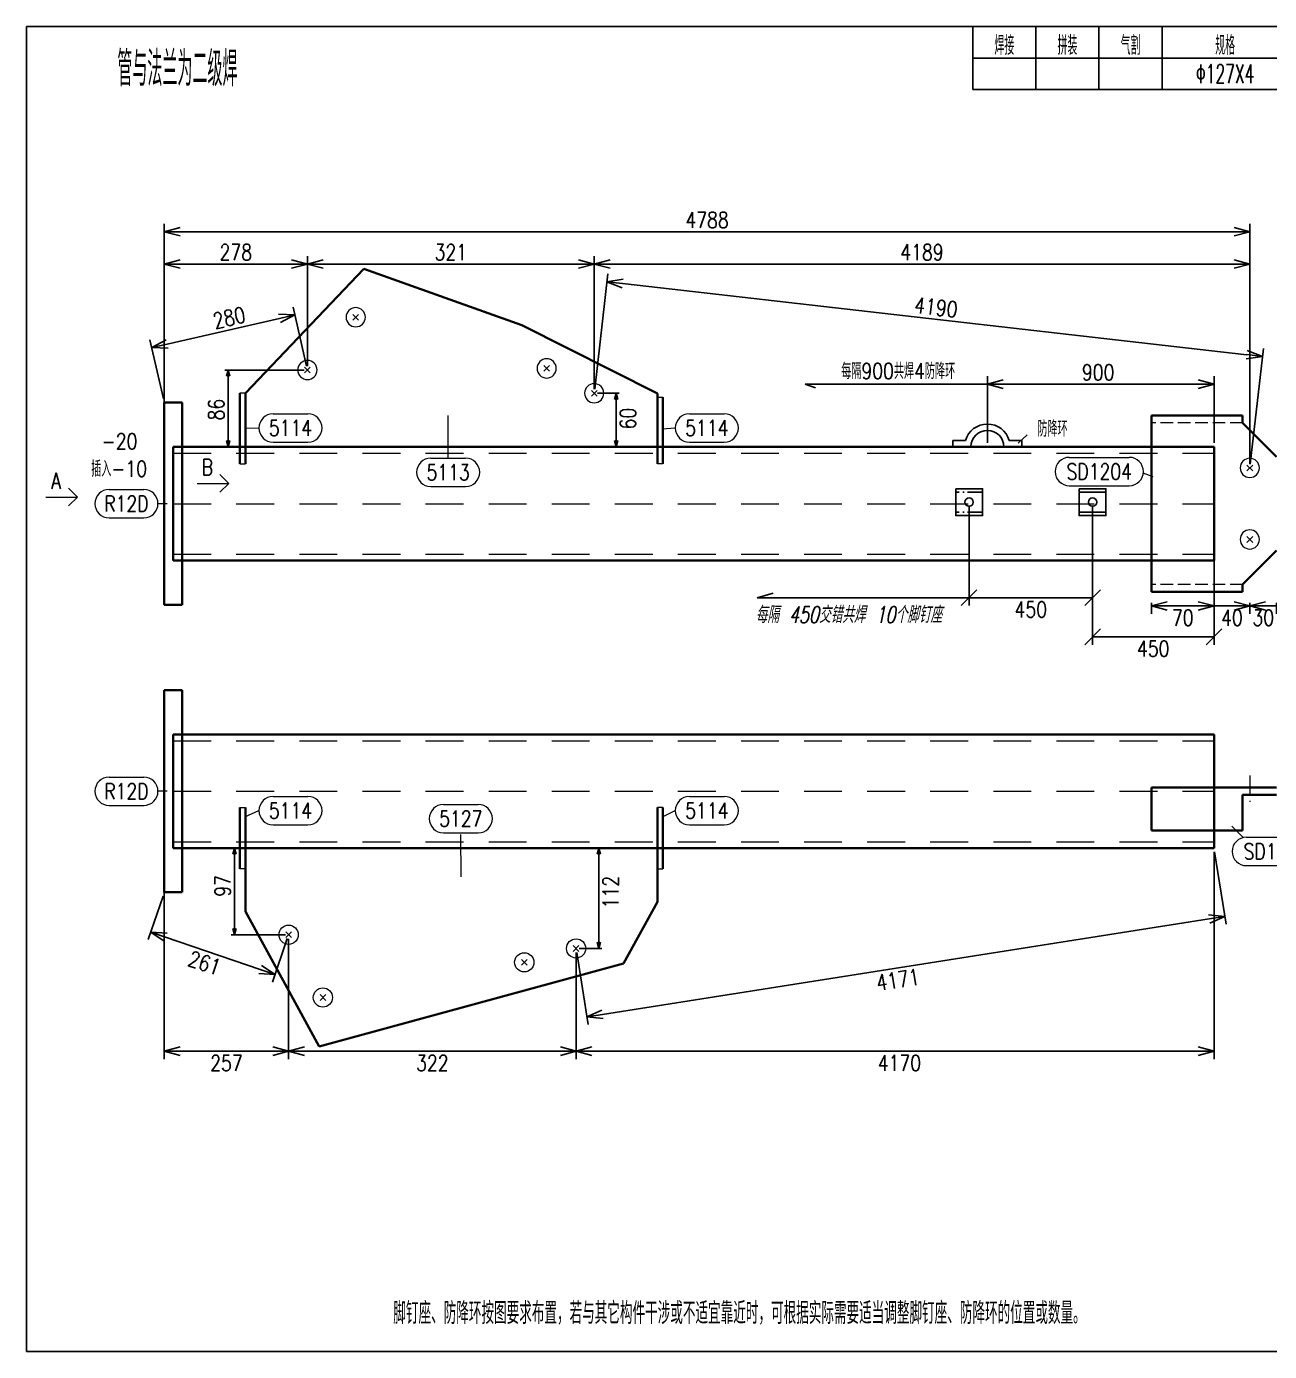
# Model space of a CAD drawing. Extents: x 154981 to 165753, y -86801 to -82885.
# Drawn here: x 157024.1 to 157221.1, y -84766.7 to -84556.7 of the extents above; entities that cross this region are included whole.
import ezdxf
from ezdxf.enums import TextEntityAlignment as Align

# ---------------------------------------------------------------- set-up
doc = ezdxf.new("R2010")
doc.units = 0
doc.header["$MEASUREMENT"] = 0
for name, pattern in [('ACAD_ISO10W100', [18, 12, -3, 0, -3]), ('一点画线', [5.2, 3, -1, 0.2, -1]), ('虚线', [2.75, 2, -0.75]), ('长虚线', [10, 6, -4])]:
    doc.linetypes.add(name, pattern=pattern)
doc.layers.get('0').update_dxf_attribs({"linetype": 'CONTINUOUS', "lineweight": 25})
doc.layers.get('Defpoints').update_dxf_attribs({"linetype": 'CONTINUOUS'})
doc.layers.add('12', color=7, linetype='CONTINUOUS')
doc.layers.add('4', color=7, linetype='CONTINUOUS', lineweight=25)
doc.layers.add('5', color=7, linetype='CONTINUOUS', lineweight=25)
doc.styles.add('DimFont', font='simplex.shx', dxfattribs={"width": 0.8, "bigfont": 'gbhzfs.shx'})
doc.styles.add('hz', font='txt.shx', dxfattribs={"width": 0.7, "oblique": 12, "bigfont": 'hztxt.shx'})
doc.styles.get("Standard").update_dxf_attribs({"font": 'simplex.shx', "width": 0.7, "height": 3, "bigfont": 'gbhzfs.shx'})
doc.dimstyles.new('DHDxfDimStyleOblique', dxfattribs={"dimtxt": 2.5, "dimasz": 2.5, "dimexe": 1.25, "dimexo": 0.625, "dimtad": 2, "dimtxsty": 'DimFont', "dimblk": 'OBLIQUE', "dimblk1": 'OBLIQUE', "dimblk2": 'OBLIQUE', "dimcen": 2.5, "dimadec": 0, "dimazin": 0, "dimtfac": 1, "dimtmove": 0, "dimatfit": 3, "dimfxl": 0, "dimarcsym": 0})
doc.dimstyles.new('DHDxfDimStyleOpen30', dxfattribs={"dimtxt": 2.5, "dimasz": 2.5, "dimexe": 1.25, "dimexo": 0.625, "dimtad": 2, "dimtxsty": 'DimFont', "dimblk": 'OPEN30', "dimblk1": 'OPEN30', "dimblk2": 'OPEN30', "dimcen": 2.5, "dimadec": 0, "dimazin": 0, "dimtfac": 1, "dimtmove": 0, "dimatfit": 3, "dimfxl": 0, "dimarcsym": 0})

# ---------------------------------------------------------------- blocks, each defined once
blk = doc.blocks.new('_OPEN30')
at = {"color": 0, "linetype": 'ByBlock', "lineweight": -2}
for p, q in [((-1, 0.268), (0, 0)), ((0, 0), (-1, -0.268)), ((0, 0), (-1, 0))]:
    blk.add_line(p, q, dxfattribs=at)
blk = doc.blocks.new('*D79')
at = {"layer": '5', "color": 3, "linetype": 'Continuous', "lineweight": -2}
for p, q in [((157212.35, -84687.5), (157212.35, -84720.32)), ((157111.24, -84703.41), (157111.24, -84720.32)), ((157113.74, -84719.07), (157209.85, -84719.07))]:
    blk.add_line(p, q, dxfattribs=at)
at = {"layer": 'Defpoints', "color": 0, "linetype": 'Continuous'}
for p in [(157212.35, -84686.87), (157111.24, -84702.79), (157212.35, -84719.07)]:
    blk.add_point(p, dxfattribs=at)
at = {"layer": '5', "color": 3, "linetype": 'Continuous', "lineweight": -2, "xscale": 2.5, "yscale": 2.5, "zscale": 2.5, "rotation": 180}
blk.add_blockref('_OPEN30', (157111.24, -84719.07), dxfattribs=at)
at = {"layer": '5', "color": 3, "linetype": 'Continuous', "lineweight": -2, "xscale": 2.5, "yscale": 2.5, "zscale": 2.5}
blk.add_blockref('_OPEN30', (157212.35, -84719.07), dxfattribs=at)
at = {"layer": '5', "color": 6, "linetype": 'Continuous', "lineweight": 18, "insert": (157162.48, -84720.95), "char_height": 2.5, "attachment_point": 5, "line_spacing_factor": 0.6, "style": 'DimFont'}
blk.add_mtext('4170', dxfattribs=at)
blk = doc.blocks.new('*D80')
at = {"layer": '5', "color": 3, "linetype": 'Continuous', "lineweight": -2}
for p, q in [((157065.66, -84701.24), (157065.66, -84720.32)), ((157111.24, -84703.41), (157111.24, -84720.32)), ((157068.16, -84719.07), (157108.74, -84719.07))]:
    blk.add_line(p, q, dxfattribs=at)
at = {"layer": 'Defpoints', "color": 0, "linetype": 'Continuous'}
for p in [(157065.66, -84700.61), (157111.24, -84702.79), (157111.24, -84719.07)]:
    blk.add_point(p, dxfattribs=at)
at = {"layer": '5', "color": 3, "linetype": 'Continuous', "lineweight": -2, "xscale": 2.5, "yscale": 2.5, "zscale": 2.5, "rotation": 180}
blk.add_blockref('_OPEN30', (157065.66, -84719.07), dxfattribs=at)
at = {"layer": '5', "color": 3, "linetype": 'Continuous', "lineweight": -2, "xscale": 2.5, "yscale": 2.5, "zscale": 2.5}
blk.add_blockref('_OPEN30', (157111.24, -84719.07), dxfattribs=at)
at = {"layer": '5', "color": 6, "linetype": 'Continuous', "lineweight": 18, "insert": (157088.45, -84720.95), "char_height": 2.5, "attachment_point": 5, "line_spacing_factor": 0.6, "style": 'DimFont'}
blk.add_mtext('322', dxfattribs=at)
blk = doc.blocks.new('*D81')
at = {"layer": '5', "color": 3, "linetype": 'Continuous', "lineweight": -2}
for p, q in [((157045.96, -84678.5), (157045.96, -84720.32)), ((157065.66, -84701.24), (157065.66, -84720.32)), ((157048.46, -84719.07), (157063.16, -84719.07))]:
    blk.add_line(p, q, dxfattribs=at)
at = {"layer": 'Defpoints', "color": 0, "linetype": 'Continuous'}
for p in [(157045.96, -84677.87), (157065.66, -84700.61), (157065.66, -84719.07)]:
    blk.add_point(p, dxfattribs=at)
at = {"layer": '5', "color": 3, "linetype": 'Continuous', "lineweight": -2, "xscale": 2.5, "yscale": 2.5, "zscale": 2.5, "rotation": 180}
blk.add_blockref('_OPEN30', (157045.96, -84719.07), dxfattribs=at)
at = {"layer": '5', "color": 3, "linetype": 'Continuous', "lineweight": -2, "xscale": 2.5, "yscale": 2.5, "zscale": 2.5}
blk.add_blockref('_OPEN30', (157065.66, -84719.07), dxfattribs=at)
at = {"layer": '5', "color": 6, "linetype": 'Continuous', "lineweight": 18, "insert": (157055.81, -84720.95), "char_height": 2.5, "attachment_point": 5, "line_spacing_factor": 0.6, "style": 'DimFont'}
blk.add_mtext('257', dxfattribs=at)
blk = doc.blocks.new('*D82')
at = {"layer": '5', "color": 3, "linetype": 'Continuous', "lineweight": -2}
for p, q in [((157111.74, -84686.87), (157115.33, -84686.87)), ((157114.83, -84687.87), (157114.83, -84701.79)), ((157111.74, -84702.79), (157115.33, -84702.79))]:
    blk.add_line(p, q, dxfattribs=at)
at = {"layer": 'Defpoints', "color": 0, "linetype": 'Continuous'}
for p in [(157111.24, -84686.87), (157111.24, -84702.79), (157114.83, -84702.79)]:
    blk.add_point(p, dxfattribs=at)
at = {"layer": '5', "color": 3, "linetype": 'Continuous', "lineweight": -2}
for p, rotation in [((157114.83, -84686.87), 90), ((157114.83, -84702.79), 270)]:
    blk.add_blockref('_OPEN30', p, dxfattribs=dict(at, rotation=rotation))
at = {"layer": '5', "color": 6, "linetype": 'Continuous', "lineweight": 18, "insert": (157116.71, -84693.87), "char_height": 2.5, "attachment_point": 5, "rotation": 90, "line_spacing_factor": 0.6, "style": 'DimFont'}
blk.add_mtext('112', dxfattribs=at)
blk = doc.blocks.new('*D83')
at = {"layer": '5', "color": 3, "linetype": 'Continuous', "lineweight": -2}
for p, q in [((157065.16, -84686.87), (157056.58, -84686.87)), ((157057.08, -84687.87), (157057.08, -84699.61)), ((157065.16, -84700.61), (157056.58, -84700.61))]:
    blk.add_line(p, q, dxfattribs=at)
at = {"layer": 'Defpoints', "color": 0, "linetype": 'Continuous'}
for p in [(157065.66, -84686.87), (157057.08, -84700.61), (157065.66, -84700.61)]:
    blk.add_point(p, dxfattribs=at)
at = {"layer": '5', "color": 3, "linetype": 'Continuous', "lineweight": -2}
for p, rotation in [((157057.08, -84686.87), 90), ((157057.08, -84700.61), 270)]:
    blk.add_blockref('_OPEN30', p, dxfattribs=dict(at, rotation=rotation))
at = {"layer": '5', "color": 6, "linetype": 'Continuous', "lineweight": 18, "insert": (157055.21, -84692.87), "char_height": 2.5, "attachment_point": 5, "rotation": 90, "line_spacing_factor": 0.6, "style": 'DimFont'}
blk.add_mtext('97', dxfattribs=at)
blk = doc.blocks.new('*D84')
at = {"layer": '5', "color": 3, "linetype": 'Continuous', "lineweight": -2}
for p, q in [((157212.45, -84687.49), (157214.25, -84698.95)), ((157211.59, -84698.1), (157115.41, -84713.24)), ((157111.33, -84703.41), (157113.14, -84714.86))]:
    blk.add_line(p, q, dxfattribs=at)
at = {"layer": 'Defpoints', "color": 0, "linetype": 'Continuous'}
for p in [(157212.35, -84686.87), (157111.24, -84702.79), (157112.94, -84713.63)]:
    blk.add_point(p, dxfattribs=at)
at = {"layer": '5', "color": 3, "linetype": 'Continuous', "lineweight": -2, "xscale": 2.5, "yscale": 2.5, "zscale": 2.5}
for p, rotation in [((157214.06, -84697.71), 8.945120086807224), ((157112.94, -84713.63), 188.9451200868073)]:
    blk.add_blockref('_OPEN30', p, dxfattribs=dict(at, rotation=rotation))
at = {"layer": '5', "color": 6, "linetype": 'Continuous', "lineweight": 18, "insert": (157162.25, -84707.76), "char_height": 2.5, "attachment_point": 5, "rotation": 8.9451, "line_spacing_factor": 0.6, "style": 'DimFont'}
blk.add_mtext('4171', dxfattribs=at)
blk = doc.blocks.new('*D85')
at = {"layer": '5', "color": 3, "linetype": 'Continuous', "lineweight": -2}
for p, q in [((157045.76, -84694.48), (157043.4, -84701.38)), ((157061.14, -84706.12), (157046.17, -84701.01)), ((157065.46, -84701.2), (157063.11, -84708.11))]:
    blk.add_line(p, q, dxfattribs=at)
at = {"layer": 'Defpoints', "color": 0, "linetype": 'Continuous'}
for p in [(157045.96, -84693.89), (157043.81, -84700.2), (157065.66, -84700.61)]:
    blk.add_point(p, dxfattribs=at)
at = {"layer": '5', "color": 3, "linetype": 'Continuous', "lineweight": -2, "xscale": 2.5, "yscale": 2.5, "zscale": 2.5}
for p, rotation in [((157043.81, -84700.2), 161.1558194726012), ((157063.51, -84706.92), 341.1558194726011)]:
    blk.add_blockref('_OPEN30', p, dxfattribs=dict(at, rotation=rotation))
at = {"layer": '5', "color": 6, "linetype": 'Continuous', "lineweight": 18, "insert": (157052.35, -84705.1), "char_height": 2.5, "attachment_point": 5, "rotation": 341.1558, "line_spacing_factor": 0.6, "style": 'DimFont'}
blk.add_mtext('261', dxfattribs=at)
blk = doc.blocks.new('板孔21.5')
at = {"layer": '5', "color": 7, "linetype": 'Continuous', "lineweight": 13}
for p, q in [((-0.3, -0.3), (0.3, 0.3)), ((0.3, -0.3), (-0.3, 0.3))]:
    blk.add_line(p, q, dxfattribs=at)
blk.add_circle((0, 0), 1, dxfattribs=at)
blk = doc.blocks.new('*D86')
at = {"layer": '5', "color": 3, "linetype": 'Continuous', "lineweight": -2}
for p, q in [((157114.11, -84614.17), (157114.11, -84593.07)), ((157218.02, -84626), (157218.02, -84593.07)), ((157116.61, -84594.32), (157215.52, -84594.32))]:
    blk.add_line(p, q, dxfattribs=at)
at = {"layer": 'Defpoints', "color": 0, "linetype": 'Continuous'}
for p in [(157218.02, -84594.32), (157114.11, -84614.79), (157218.02, -84626.63)]:
    blk.add_point(p, dxfattribs=at)
at = {"layer": '5', "color": 3, "linetype": 'Continuous', "lineweight": -2, "xscale": 2.5, "yscale": 2.5, "zscale": 2.5, "rotation": 180}
blk.add_blockref('_OPEN30', (157114.11, -84594.32), dxfattribs=at)
at = {"layer": '5', "color": 3, "linetype": 'Continuous', "lineweight": -2, "xscale": 2.5, "yscale": 2.5, "zscale": 2.5}
blk.add_blockref('_OPEN30', (157218.02, -84594.32), dxfattribs=at)
at = {"layer": '5', "color": 6, "linetype": 'Continuous', "lineweight": 18, "insert": (157166.06, -84592.44), "char_height": 2.5, "attachment_point": 5, "line_spacing_factor": 0.6, "style": 'DimFont'}
blk.add_mtext('4189', dxfattribs=at)
blk = doc.blocks.new('*D87')
at = {"layer": '5', "color": 3, "linetype": 'Continuous', "lineweight": -2}
for p, q in [((157068.64, -84610.48), (157068.64, -84593.07)), ((157114.11, -84614.17), (157114.11, -84593.07)), ((157071.14, -84594.32), (157111.61, -84594.32))]:
    blk.add_line(p, q, dxfattribs=at)
at = {"layer": 'Defpoints', "color": 0, "linetype": 'Continuous'}
for p in [(157114.11, -84594.32), (157068.64, -84611.11), (157114.11, -84614.79)]:
    blk.add_point(p, dxfattribs=at)
at = {"layer": '5', "color": 3, "linetype": 'Continuous', "lineweight": -2, "xscale": 2.5, "yscale": 2.5, "zscale": 2.5, "rotation": 180}
blk.add_blockref('_OPEN30', (157068.64, -84594.32), dxfattribs=at)
at = {"layer": '5', "color": 3, "linetype": 'Continuous', "lineweight": -2, "xscale": 2.5, "yscale": 2.5, "zscale": 2.5}
blk.add_blockref('_OPEN30', (157114.11, -84594.32), dxfattribs=at)
at = {"layer": '5', "color": 6, "linetype": 'Continuous', "lineweight": 18, "insert": (157091.38, -84592.44), "char_height": 2.5, "attachment_point": 5, "line_spacing_factor": 0.6, "style": 'DimFont'}
blk.add_mtext('321', dxfattribs=at)
blk = doc.blocks.new('*D88')
at = {"layer": '5', "color": 3, "linetype": 'Continuous', "lineweight": -2}
for p, q in [((157045.96, -84631.67), (157045.96, -84593.07)), ((157068.64, -84610.48), (157068.64, -84593.07)), ((157048.46, -84594.32), (157066.14, -84594.32))]:
    blk.add_line(p, q, dxfattribs=at)
at = {"layer": 'Defpoints', "color": 0, "linetype": 'Continuous'}
for p in [(157068.64, -84594.32), (157068.64, -84611.11), (157045.96, -84632.3)]:
    blk.add_point(p, dxfattribs=at)
at = {"layer": '5', "color": 3, "linetype": 'Continuous', "lineweight": -2, "xscale": 2.5, "yscale": 2.5, "zscale": 2.5, "rotation": 180}
blk.add_blockref('_OPEN30', (157045.96, -84594.32), dxfattribs=at)
at = {"layer": '5', "color": 3, "linetype": 'Continuous', "lineweight": -2, "xscale": 2.5, "yscale": 2.5, "zscale": 2.5}
blk.add_blockref('_OPEN30', (157068.64, -84594.32), dxfattribs=at)
at = {"layer": '5', "color": 6, "linetype": 'Continuous', "lineweight": 18, "insert": (157057.3, -84592.44), "char_height": 2.5, "attachment_point": 5, "line_spacing_factor": 0.6, "style": 'DimFont'}
blk.add_mtext('278', dxfattribs=at)
blk = doc.blocks.new('*D89')
at = {"layer": '5', "color": 3, "linetype": 'Continuous', "lineweight": -2}
for p, q in [((157045.96, -84631.67), (157045.96, -84587.94)), ((157218.02, -84626), (157218.02, -84587.94)), ((157048.46, -84589.19), (157215.52, -84589.19))]:
    blk.add_line(p, q, dxfattribs=at)
at = {"layer": 'Defpoints', "color": 0, "linetype": 'Continuous'}
for p in [(157218.02, -84589.19), (157218.02, -84626.63), (157045.96, -84632.3)]:
    blk.add_point(p, dxfattribs=at)
at = {"layer": '5', "color": 3, "linetype": 'Continuous', "lineweight": -2, "xscale": 2.5, "yscale": 2.5, "zscale": 2.5, "rotation": 180}
blk.add_blockref('_OPEN30', (157045.96, -84589.19), dxfattribs=at)
at = {"layer": '5', "color": 3, "linetype": 'Continuous', "lineweight": -2, "xscale": 2.5, "yscale": 2.5, "zscale": 2.5}
blk.add_blockref('_OPEN30', (157218.02, -84589.19), dxfattribs=at)
at = {"layer": '5', "color": 6, "linetype": 'Continuous', "lineweight": 18, "insert": (157131.99, -84587.32), "char_height": 2.5, "attachment_point": 5, "line_spacing_factor": 0.6, "style": 'DimFont'}
blk.add_mtext('4788', dxfattribs=at)
blk = doc.blocks.new('*D90')
at = {"layer": '5', "color": 3, "linetype": 'Continuous', "lineweight": -2}
for p, q in [((157114.61, -84614.79), (157118.08, -84614.79)), ((157117.58, -84622.3), (157117.58, -84615.79)), ((157114.61, -84623.3), (157118.08, -84623.3))]:
    blk.add_line(p, q, dxfattribs=at)
at = {"layer": 'Defpoints', "color": 0, "linetype": 'Continuous'}
for p in [(157114.11, -84614.79), (157117.58, -84614.79), (157114.11, -84623.3)]:
    blk.add_point(p, dxfattribs=at)
at = {"layer": '5', "color": 3, "linetype": 'Continuous', "lineweight": -2}
for p, rotation in [((157117.58, -84614.79), 90), ((157117.58, -84623.3), 270)]:
    blk.add_blockref('_OPEN30', p, dxfattribs=dict(at, rotation=rotation))
at = {"layer": '5', "color": 6, "linetype": 'Continuous', "lineweight": 18, "insert": (157119.46, -84618.81), "char_height": 2.5, "attachment_point": 5, "rotation": 90, "line_spacing_factor": 0.6, "style": 'DimFont'}
blk.add_mtext('60', dxfattribs=at)
blk = doc.blocks.new('*D91')
at = {"layer": '5', "color": 3, "linetype": 'Continuous', "lineweight": -2}
for p, q in [((157068.14, -84611.11), (157055.57, -84611.11)), ((157056.07, -84622.3), (157056.07, -84612.11)), ((157068.14, -84623.3), (157055.57, -84623.3))]:
    blk.add_line(p, q, dxfattribs=at)
at = {"layer": 'Defpoints', "color": 0, "linetype": 'Continuous'}
for p in [(157056.07, -84611.11), (157068.64, -84611.11), (157068.64, -84623.3)]:
    blk.add_point(p, dxfattribs=at)
at = {"layer": '5', "color": 3, "linetype": 'Continuous', "lineweight": -2}
for p, rotation in [((157056.07, -84611.11), 90), ((157056.07, -84623.3), 270)]:
    blk.add_blockref('_OPEN30', p, dxfattribs=dict(at, rotation=rotation))
at = {"layer": '5', "color": 6, "linetype": 'Continuous', "lineweight": 18, "insert": (157054.19, -84617.39), "char_height": 2.5, "attachment_point": 5, "rotation": 90, "line_spacing_factor": 0.6, "style": 'DimFont'}
blk.add_mtext('86', dxfattribs=at)
blk = doc.blocks.new('*D92')
at = {"layer": '5', "color": 3, "linetype": 'Continuous', "lineweight": -2}
for p, q in [((157114.18, -84614.17), (157116.26, -84595.88)), ((157217.55, -84608.68), (157118.6, -84597.41)), ((157218.09, -84626.01), (157220.17, -84607.72))]:
    blk.add_line(p, q, dxfattribs=at)
at = {"layer": 'Defpoints', "color": 0, "linetype": 'Continuous'}
for p in [(157116.12, -84597.12), (157114.11, -84614.79), (157218.02, -84626.63)]:
    blk.add_point(p, dxfattribs=at)
at = {"layer": '5', "color": 3, "linetype": 'Continuous', "lineweight": -2, "xscale": 2.5, "yscale": 2.5, "zscale": 2.5}
for p, rotation in [((157116.12, -84597.12), 173.5027129910791), ((157220.03, -84608.96), 353.5027129910791)]:
    blk.add_blockref('_OPEN30', p, dxfattribs=dict(at, rotation=rotation))
at = {"layer": '5', "color": 6, "linetype": 'Continuous', "lineweight": 18, "insert": (157168.29, -84601.18), "char_height": 2.5, "attachment_point": 5, "rotation": 353.5027, "line_spacing_factor": 0.6, "style": 'DimFont'}
blk.add_mtext('4190', dxfattribs=at)
blk = doc.blocks.new('*D93')
at = {"layer": '5', "color": 3, "linetype": 'Continuous', "lineweight": -2}
for p, q in [((157068.51, -84610.5), (157066.38, -84601.16)), ((157064.22, -84602.93), (157046.41, -84606.99)), ((157045.82, -84615.67), (157043.69, -84606.33))]:
    blk.add_line(p, q, dxfattribs=at)
at = {"layer": 'Defpoints', "color": 0, "linetype": 'Continuous'}
for p in [(157043.97, -84607.55), (157068.64, -84611.11), (157045.96, -84616.28)]:
    blk.add_point(p, dxfattribs=at)
at = {"layer": '5', "color": 3, "linetype": 'Continuous', "lineweight": -2, "xscale": 2.5, "yscale": 2.5, "zscale": 2.5}
for p, rotation in [((157066.65, -84602.38), 12.84393174220967), ((157043.97, -84607.55), 192.8439317422096)]:
    blk.add_blockref('_OPEN30', p, dxfattribs=dict(at, rotation=rotation))
at = {"layer": '5', "color": 6, "linetype": 'Continuous', "lineweight": 18, "insert": (157056.24, -84602.83), "char_height": 2.5, "attachment_point": 5, "rotation": 12.8439, "line_spacing_factor": 0.6, "style": 'DimFont'}
blk.add_mtext('280', dxfattribs=at)
blk = doc.blocks.new('*D96')
at = {"layer": '5', "color": 3, "linetype": 'Continuous', "lineweight": -2}
for p, q in [((157215.52, -84648.51), (157213.02, -84648.51)), ((157218.02, -84648.01), (157218.02, -84649.76)), ((157218.02, -84648.51), (157222.27, -84648.51)), ((157222.27, -84648.01), (157222.27, -84649.76)), ((157224.77, -84648.51), (157227.27, -84648.51))]:
    blk.add_line(p, q, dxfattribs=at)
at = {"layer": 'Defpoints', "color": 0, "linetype": 'Continuous'}
for p in [(157218.02, -84647.38), (157222.27, -84647.38), (157222.27, -84648.51)]:
    blk.add_point(p, dxfattribs=at)
at = {"layer": '5', "color": 3, "linetype": 'Continuous', "lineweight": -2, "xscale": 2.5, "yscale": 2.5, "zscale": 2.5}
blk.add_blockref('_OPEN30', (157218.02, -84648.51), dxfattribs=at)
at = {"layer": '5', "color": 3, "linetype": 'Continuous', "lineweight": -2, "xscale": 2.5, "yscale": 2.5, "zscale": 2.5, "rotation": 180}
blk.add_blockref('_OPEN30', (157222.27, -84648.51), dxfattribs=at)
at = {"layer": '5', "color": 6, "linetype": 'Continuous', "lineweight": 18, "insert": (157220.15, -84650.38), "char_height": 2.5, "attachment_point": 5, "line_spacing_factor": 0.6, "style": 'DimFont'}
blk.add_mtext('30', dxfattribs=at)
blk = doc.blocks.new('*D97')
at = {"layer": '5', "color": 3, "linetype": 'Continuous', "lineweight": -2}
for p, q in [((157209.85, -84648.51), (157207.35, -84648.51)), ((157212.35, -84648.01), (157212.35, -84649.76)), ((157212.35, -84648.51), (157218.02, -84648.51)), ((157218.02, -84648.01), (157218.02, -84649.76)), ((157220.52, -84648.51), (157223.02, -84648.51))]:
    blk.add_line(p, q, dxfattribs=at)
at = {"layer": 'Defpoints', "color": 0, "linetype": 'Continuous'}
for p in [(157212.35, -84647.38), (157218.02, -84647.38), (157218.02, -84648.51)]:
    blk.add_point(p, dxfattribs=at)
at = {"layer": '5', "color": 3, "linetype": 'Continuous', "lineweight": -2, "xscale": 2.5, "yscale": 2.5, "zscale": 2.5}
blk.add_blockref('_OPEN30', (157212.35, -84648.51), dxfattribs=at)
at = {"layer": '5', "color": 3, "linetype": 'Continuous', "lineweight": -2, "xscale": 2.5, "yscale": 2.5, "zscale": 2.5, "rotation": 180}
blk.add_blockref('_OPEN30', (157218.02, -84648.51), dxfattribs=at)
at = {"layer": '5', "color": 6, "linetype": 'Continuous', "lineweight": 18, "insert": (157215.19, -84650.38), "char_height": 2.5, "attachment_point": 5, "line_spacing_factor": 0.6, "style": 'DimFont'}
blk.add_mtext('40', dxfattribs=at)
blk = doc.blocks.new('*D98')
at = {"layer": '5', "color": 3, "linetype": 'Continuous', "lineweight": -2}
for p, q in [((157202.43, -84648.01), (157202.43, -84649.76)), ((157204.93, -84648.51), (157209.85, -84648.51)), ((157212.35, -84648.01), (157212.35, -84649.76))]:
    blk.add_line(p, q, dxfattribs=at)
at = {"layer": 'Defpoints', "color": 0, "linetype": 'Continuous'}
for p in [(157202.43, -84647.38), (157212.35, -84647.38), (157212.35, -84648.51)]:
    blk.add_point(p, dxfattribs=at)
at = {"layer": '5', "color": 3, "linetype": 'Continuous', "lineweight": -2, "xscale": 2.5, "yscale": 2.5, "zscale": 2.5, "rotation": 180}
blk.add_blockref('_OPEN30', (157202.43, -84648.51), dxfattribs=at)
at = {"layer": '5', "color": 3, "linetype": 'Continuous', "lineweight": -2, "xscale": 2.5, "yscale": 2.5, "zscale": 2.5}
blk.add_blockref('_OPEN30', (157212.35, -84648.51), dxfattribs=at)
at = {"layer": '5', "color": 6, "linetype": 'Continuous', "lineweight": 18, "insert": (157207.39, -84650.38), "char_height": 2.5, "attachment_point": 5, "line_spacing_factor": 0.6, "style": 'DimFont'}
blk.add_mtext('70', dxfattribs=at)
blk = doc.blocks.new('_OBLIQUE')
at = {"color": 0, "linetype": 'ByBlock', "lineweight": -2}
blk.add_line((-0.5, -0.5), (0.5, 0.5), dxfattribs=at)
blk = doc.blocks.new('*D946')
at = {"color": 0, "linetype": 'Continuous', "lineweight": -2}
for p, q in [((157193.1, -84632.67), (157193.1, -84654.65)), ((157212.35, -84638.79), (157212.35, -84654.65)), ((157212.35, -84653.4), (157193.1, -84653.4))]:
    blk.add_line(p, q, dxfattribs=at)
at = {"layer": 'Defpoints', "color": 0, "linetype": 'Continuous'}
for p in [(157193.1, -84632.05), (157212.35, -84638.17), (157193.1, -84653.4)]:
    blk.add_point(p, dxfattribs=at)
at = {"color": 0, "linetype": 'Continuous', "lineweight": -2, "xscale": 2.5, "yscale": 2.5, "zscale": 2.5, "rotation": 180}
blk.add_blockref('_OBLIQUE', (157193.1, -84653.4), dxfattribs=at)
at = {"color": 0, "linetype": 'Continuous', "lineweight": -2, "xscale": 2.5, "yscale": 2.5, "zscale": 2.5}
blk.add_blockref('_OBLIQUE', (157212.35, -84653.4), dxfattribs=at)
at = {"color": 0, "linetype": 'Continuous', "insert": (157202.72, -84655.27), "char_height": 2.5, "attachment_point": 5, "style": 'DimFont'}
blk.add_mtext('450', dxfattribs=at)
blk = doc.blocks.new('*D945')
at = {"color": 0, "linetype": 'Continuous', "lineweight": -2}
for p, q in [((157173.53, -84632.67), (157173.53, -84648.45)), ((157193.1, -84632.67), (157193.1, -84648.45)), ((157173.53, -84647.2), (157193.1, -84647.2))]:
    blk.add_line(p, q, dxfattribs=at)
at = {"layer": 'Defpoints', "color": 0, "linetype": 'Continuous'}
for p in [(157173.53, -84632.05), (157193.1, -84632.05), (157193.1, -84647.2)]:
    blk.add_point(p, dxfattribs=at)
at = {"color": 0, "linetype": 'Continuous', "lineweight": -2, "xscale": 2.5, "yscale": 2.5, "zscale": 2.5, "rotation": 180}
blk.add_blockref('_OBLIQUE', (157173.53, -84647.2), dxfattribs=at)
at = {"color": 0, "linetype": 'Continuous', "lineweight": -2, "xscale": 2.5, "yscale": 2.5, "zscale": 2.5}
blk.add_blockref('_OBLIQUE', (157193.1, -84647.2), dxfattribs=at)
at = {"color": 0, "linetype": 'Continuous', "insert": (157183.31, -84649.07), "char_height": 2.5, "attachment_point": 5, "style": 'DimFont'}
blk.add_mtext('450', dxfattribs=at)
blk = doc.blocks.new('*D947')
at = {"layer": '5', "color": 3, "linetype": 'Continuous', "lineweight": -2}
for p, q in [((157176.43, -84622.67), (157176.43, -84612.1)), ((157212.35, -84622.67), (157212.35, -84612.1)), ((157178.93, -84613.35), (157209.85, -84613.35))]:
    blk.add_line(p, q, dxfattribs=at)
at = {"layer": 'Defpoints', "color": 0, "linetype": 'Continuous'}
for p in [(157212.35, -84613.35), (157176.43, -84623.3), (157212.35, -84623.3)]:
    blk.add_point(p, dxfattribs=at)
at = {"layer": '5', "color": 3, "linetype": 'Continuous', "lineweight": -2, "xscale": 2.5, "yscale": 2.5, "zscale": 2.5, "rotation": 180}
blk.add_blockref('_OPEN30', (157176.43, -84613.35), dxfattribs=at)
at = {"layer": '5', "color": 3, "linetype": 'Continuous', "lineweight": -2, "xscale": 2.5, "yscale": 2.5, "zscale": 2.5}
blk.add_blockref('_OPEN30', (157212.35, -84613.35), dxfattribs=at)
at = {"layer": '5', "color": 6, "linetype": 'Continuous', "lineweight": 18, "insert": (157193.98, -84611.48), "char_height": 2.5, "attachment_point": 5, "style": 'DimFont'}
blk.add_mtext('900', dxfattribs=at)
blk = doc.blocks.new('CTDHK')
at = {"color": 0, "linetype": 'Continuous'}
for p, q in [((0, 210), (297, 210)), ((0, 0), (0, 210)), ((297, 0), (0, 0))]:
    blk.add_line(p, q, dxfattribs=at)

msp = doc.modelspace()

# ---------------------------------------------------------------- linework, layer by layer
at = {"color": 3, "linetype": 'Continuous'}
for p, q in [((157176.42635, -84613.35011), (157147.51945, -84613.35011)), ((157147.51945, -84613.35011), (157149.19471, -84613.91174)), ((157181.32267, -84622.72012), (157182.71042, -84621.38557))]:
    msp.add_line(p, q, dxfattribs=at)
at = {"color": 0, "linetype": 'ACAD_ISO10W100', "ltscale": 0.2}
for p, q in [((157175.66629, -84630.4786), (157171.39943, -84630.4786)), ((157175.66629, -84633.6146), (157171.39943, -84633.6146))]:
    msp.add_line(p, q, dxfattribs=at)
at = {"color": 0, "linetype": 'Continuous'}
for p, q in [((157195.23468, -84630.4786), (157190.96782, -84630.4786)), ((157195.23468, -84633.6146), (157190.96782, -84633.6146))]:
    msp.add_line(p, q, dxfattribs=at)
for points in [[(157171.39943, -84629.9186), (157175.65543, -84629.9186), (157175.65543, -84634.1746), (157171.39943, -84634.1746)], [(157190.96782, -84629.9186), (157195.22382, -84629.9186), (157195.22382, -84634.1746), (157190.96782, -84634.1746)]]:
    msp.add_lwpolyline(points, close=True, dxfattribs=at)
for centre in [(157173.52743, -84632.0466), (157193.09582, -84632.0466)]:
    msp.add_circle(centre, 0.65504, dxfattribs=at)
at = {"layer": '12'}
for p, q in [((157170.95568, -84622.2956), (157172.94857, -84622.2956)), ((157170.95568, -84622.2956), (157170.95568, -84623.2956)), ((157170.95568, -84623.2956), (157173.80765, -84623.2956)), ((157179.04504, -84623.2956), (157181.89701, -84623.2956)), ((157179.90412, -84622.2956), (157181.89701, -84622.2956)), ((157181.89701, -84622.2956), (157181.89701, -84623.2956)), ((157139.92466, -84647.19535), (157142.47242, -84646.45867)), ((157173.52743, -84647.19535), (157139.92466, -84647.19535))]:
    msp.add_line(p, q, dxfattribs=at)
for radius, start, end in [(3.61869, 16.0420559, 163.9579441), (2.61869, 0, 180)]:
    msp.add_arc((157176.42635, -84623.2956), radius, start, end, dxfattribs=at)
at = {"layer": '4', "color": 1, "linetype": 'Continuous', "lineweight": 25}
for p, q in [((157174.11666, -84566.66733), (157174.11666, -84556.66733)), ((157184.11666, -84566.66733), (157184.11666, -84556.66733)), ((157194.11666, -84566.66733), (157194.11666, -84556.66733)), ((157204.11666, -84566.66733), (157204.11666, -84556.66733)), ((157174.11666, -84561.66733), (157321.11666, -84561.66733)), ((157174.11666, -84566.66733), (157321.11666, -84566.66733))]:
    msp.add_line(p, q, dxfattribs=at)
at = {"layer": '4', "color": 1, "linetype": 'Continuous', "lineweight": 18}
msp.add_lwpolyline([(157024.11666, -84556.66733), (157024.11666, -84766.66733), (157321.11666, -84766.66733), (157321.11666, -84556.66733)], close=True, dxfattribs=at)
at = {"layer": '5', "color": 7, "linetype": 'Continuous', "lineweight": 35}
for p, q in [((157058.80808, -84614.79166), (157077.57114, -84595.06701)), ((157077.57114, -84595.06701), (157102.63579, -84604.00136)), ((157102.63579, -84604.00136), (157124.15478, -84614.81533)), ((157057.95769, -84614.79879), (157057.95769, -84625.97752)), ((157058.80808, -84623.2956), (157058.80808, -84614.79166)), ((157058.80808, -84625.97752), (157058.80808, -84614.79879)), ((157124.15478, -84614.81533), (157124.15478, -84623.2956)), ((157045.95953, -84616.27985), (157048.79418, -84616.27985)), ((157045.95953, -84648.31135), (157045.95953, -84616.27985)), ((157048.79418, -84616.27985), (157048.79418, -84648.31135)), ((157124.15478, -84625.97752), (157124.15478, -84615.43414)), ((157125.00517, -84615.43414), (157125.00517, -84625.97752)), ((157202.42955, -84618.33497), (157216.88624, -84618.33497)), ((157202.42955, -84646.25623), (157202.42955, -84618.33497)), ((157216.88624, -84618.33497), (157216.88624, -84619.46883)), ((157216.88624, -84619.46883), (157222.27207, -84624.85465)), ((157047.37686, -84623.2956), (157212.35081, -84623.2956)), ((157047.37686, -84641.2956), (157047.37686, -84623.2956)), ((157124.15478, -84623.2956), (157058.80808, -84623.2956)), ((157212.35081, -84623.2956), (157212.35081, -84641.2956)), ((157222.27207, -84639.73654), (157216.88624, -84645.12237)), ((157212.35081, -84641.2956), (157047.37686, -84641.2956)), ((157216.88624, -84646.25623), (157202.42955, -84646.25623)), ((157216.88624, -84645.12237), (157216.88624, -84646.25623)), ((157048.79418, -84648.31135), (157045.95953, -84648.31135)), ((157045.95953, -84661.85625), (157045.95953, -84693.88774)), ((157048.79418, -84661.85625), (157045.95953, -84661.85625)), ((157048.79418, -84693.88774), (157048.79418, -84661.85625)), ((157212.35081, -84668.87199), (157047.37686, -84668.87199)), ((157047.37686, -84668.87199), (157047.37686, -84686.87199)), ((157212.35081, -84686.87199), (157212.35081, -84668.87199)), ((157202.42955, -84677.30506), (157222.27207, -84677.30506)), ((157202.42955, -84684.10821), (157202.42955, -84677.30506)), ((157216.88624, -84678.43892), (157216.88624, -84684.10821)), ((157222.27207, -84678.43892), (157216.88624, -84678.43892)), ((157057.95769, -84690.17381), (157057.95769, -84680.44623)), ((157058.80808, -84680.44623), (157058.80808, -84690.17381)), ((157124.15478, -84680.44623), (157124.15478, -84690.17381)), ((157125.00517, -84690.17381), (157125.00517, -84680.44623)), ((157216.88624, -84684.10821), (157202.42955, -84684.10821)), ((157047.37686, -84686.87199), (157212.35081, -84686.87199)), ((157058.80808, -84696.92895), (157058.80808, -84686.87199)), ((157058.80808, -84686.87199), (157124.15478, -84686.87199)), ((157124.15478, -84686.87199), (157124.15478, -84695.37593)), ((157045.95953, -84693.88774), (157048.79418, -84693.88774)), ((157070.49268, -84718.32415), (157058.80808, -84696.92895)), ((157124.15478, -84695.37593), (157118.76895, -84705.17412)), ((157118.76895, -84705.17412), (157070.49268, -84718.32415))]:
    msp.add_line(p, q, dxfattribs=at)
at = {"layer": '5', "color": 7, "linetype": '虚线', "lineweight": 18}
for p, q in [((157058.80808, -84614.79879), (157057.95769, -84614.79879)), ((157124.15478, -84615.43414), (157125.00517, -84615.43414)), ((157216.88624, -84619.46883), (157202.42955, -84619.46883)), ((157057.95769, -84625.97752), (157058.80808, -84625.97752)), ((157125.00517, -84625.97752), (157124.15478, -84625.97752)), ((157216.88624, -84645.12237), (157202.42955, -84645.12237)), ((157057.95769, -84680.44623), (157058.80808, -84680.44623)), ((157125.00517, -84680.44623), (157124.15478, -84680.44623)), ((157058.80808, -84690.17381), (157057.95769, -84690.17381)), ((157124.15478, -84690.17381), (157125.00517, -84690.17381))]:
    msp.add_line(p, q, dxfattribs=at)
at = {"layer": '5', "color": 3, "linetype": 'Continuous', "lineweight": 18}
for p, q in [((157063.20953, -84618.0456), (157068.70953, -84618.0456)), ((157090.96535, -84625.0804), (157090.95953, -84618.33038)), ((157129.20953, -84618.0456), (157134.70953, -84618.0456)), ((157058.66777, -84620.32614), (157060.95953, -84620.2956)), ((157124.86486, -84620.43098), (157126.95953, -84620.2956)), ((157063.20953, -84622.5456), (157068.70953, -84622.5456)), ((157129.20953, -84622.5456), (157134.70953, -84622.5456)), ((157088.20953, -84625.07653), (157093.70953, -84625.07653)), ((157189.41315, -84624.95249), (157198.91315, -84624.95249)), ((157202.72904, -84628.0387), (157201.10955, -84627.46825)), ((157088.20953, -84629.57653), (157093.70953, -84629.57653)), ((157189.41315, -84629.45249), (157198.91315, -84629.45249)), ((157037.20953, -84630.0456), (157042.70953, -84630.0456)), ((157046.42725, -84632.2956), (157044.95953, -84632.2956)), ((157037.20953, -84634.5456), (157042.70953, -84634.5456)), ((157037.20953, -84675.62199), (157042.70953, -84675.62199)), ((157046.42725, -84677.87199), (157044.95953, -84677.87199)), ((157037.20953, -84680.12199), (157042.70953, -84680.12199)), ((157063.20953, -84678.69856), (157068.70953, -84678.69856)), ((157090.20953, -84679.96693), (157095.70953, -84679.96693)), ((157129.20953, -84678.69856), (157134.70953, -84678.69856)), ((157058.71259, -84681.94399), (157060.95953, -84680.94856)), ((157124.90968, -84681.94399), (157126.95953, -84680.94856)), ((157063.20953, -84683.19856), (157068.70953, -84683.19856)), ((157090.20953, -84684.46693), (157095.70953, -84684.46693)), ((157129.20953, -84683.19856), (157134.70953, -84683.19856)), ((157215.1731, -84683.42391), (157216.99175, -84685.19861)), ((157092.92194, -84684.70636), (157092.95953, -84691.45707)), ((157217.48324, -84685.16048), (157226.98324, -84685.16048)), ((157217.48324, -84689.66048), (157226.98324, -84689.66048))]:
    msp.add_line(p, q, dxfattribs=at)
at = {"layer": '5', "color": 7, "linetype": '长虚线', "lineweight": 18}
for p, q in [((157047.37686, -84624.2956), (157212.35081, -84624.2956)), ((157047.37686, -84640.2956), (157212.35081, -84640.2956)), ((157047.37686, -84669.87199), (157212.35081, -84669.87199)), ((157047.37686, -84685.87199), (157212.35081, -84685.87199))]:
    msp.add_line(p, q, dxfattribs=at)
at = {"layer": '5', "color": 6, "linetype": 'Continuous', "lineweight": 13}
for p, q in [((157056.17017, -84629.07878), (157054.75595, -84627.66457)), ((157032.20133, -84631.24044), (157030.78711, -84629.82623)), ((157051.17017, -84629.07878), (157056.17017, -84629.07878)), ((157056.17017, -84629.07878), (157054.75595, -84630.49299)), ((157027.20133, -84631.24044), (157032.20133, -84631.24044)), ((157032.20133, -84631.24044), (157030.78711, -84632.65466))]:
    msp.add_line(p, q, dxfattribs=at)
at = {"layer": '5', "color": 56, "linetype": '长虚线', "lineweight": 18}
for p, q in [((157047.37686, -84632.2956), (157212.35081, -84632.2956)), ((157047.37686, -84677.87199), (157212.35081, -84677.87199))]:
    msp.add_line(p, q, dxfattribs=at)
at = {"layer": '5', "color": 7, "linetype": '一点画线', "lineweight": 18}
msp.add_line((157218.0201, -84675.37199), (157218.0201, -84680.37199), dxfattribs=at)
msp.add_line((157218.0201, -84675.37199), (157218.0201, -84680.37199), dxfattribs=at)
at = {"layer": '5', "color": 3, "linetype": 'Continuous', "lineweight": 18}
for centre, start, end in [((157063.20953, -84620.2956), 90, 270), ((157068.70953, -84620.2956), 270, 90), ((157129.20953, -84620.2956), 90, 270), ((157134.70953, -84620.2956), 270, 90), ((157088.20953, -84627.32653), 90, 270), ((157093.70953, -84627.32653), 270, 90), ((157189.41315, -84627.20249), 90, 270), ((157198.91315, -84627.20249), 270, 90), ((157037.20953, -84632.2956), 90, 270), ((157042.70953, -84632.2956), 270, 90), ((157037.20953, -84677.87199), 90, 270), ((157042.70953, -84677.87199), 270, 90), ((157063.20953, -84680.94856), 90, 270), ((157068.70953, -84680.94856), 270, 90), ((157090.20953, -84682.21693), 90, 270), ((157095.70953, -84682.21693), 270, 90), ((157129.20953, -84680.94856), 90, 270), ((157134.70953, -84680.94856), 270, 90), ((157217.48324, -84687.41048), 90, 270)]:
    msp.add_arc(centre, 2.25, start, end, dxfattribs=at)

# ---------------------------------------------------------------- block references
at = {"color": 2, "linetype": 'Continuous'}
msp.add_blockref('CTDHK', (157024.11666, -84766.66733), dxfattribs=at)
at = {"layer": '5', "color": 7, "linetype": 'Continuous', "lineweight": 35, "xscale": -1.524000000004889, "yscale": 1.524000000004889, "zscale": 1.524, "rotation": 180}
for p in [(157076.30302, -84602.74656), (157068.64459, -84611.10764), (157106.57126, -84610.8545), (157114.10863, -84614.79208), (157218.0201, -84626.62631), (157218.0201, -84637.96489)]:
    msp.add_blockref('板孔21.5', p, dxfattribs=at)
at = {"layer": '5', "color": 7, "linetype": 'Continuous', "lineweight": 35, "xscale": 1.524000000004889, "yscale": 1.524000000004889, "zscale": 1.524}
for p in [(157065.66476, -84700.61291), (157111.23506, -84702.78789), (157103.01994, -84704.98533), (157071.09945, -84710.56416)]:
    msp.add_blockref('板孔21.5', p, dxfattribs=at)

# ---------------------------------------------------------------- texts
at = {"layer": '12', "color": 140, "style": 'hz', "oblique": 12, "width": 0.7}
msp.add_text('每隔 450交错共焊 10个脚钉座', height=2.625, dxfattribs=at).set_placement((157154.43947, -84649.74433), align=Align.MIDDLE)
at = {"layer": '4', "color": 1, "linetype": 'Continuous', "lineweight": 25}
for s, height, width, p in [('焊接', 3, 0.7, (157179.11666, -84559.66733)), ('拼装', 3, 0.7, (157189.11666, -84559.66733)), ('气割', 3, 0.7, (157199.11666, -84559.66733)), ('规格', 3, 0.7, (157214.11666, -84559.66733)), ('管与法兰为二级焊', 5.5125, 0.6, (157048.04087, -84563.37392)), ('Φ127X4', 3, 0.6, (157214.11666, -84564.16733))]:
    msp.add_text(s, height=height, dxfattribs=dict(at, width=width)).set_placement(p, align=Align.MIDDLE_CENTER)
at = {"layer": '5', "color": 2, "linetype": 'Continuous', "lineweight": 18, "width": 0.8}
for s, p in [('每隔900共焊4防降环', (157162.29271, -84611.15204)), ('防降环', (157186.75283, -84620.30212))]:
    msp.add_text(s, height=2.5, dxfattribs=at).set_placement(p, align=Align.MIDDLE)
at = {"layer": '5', "color": 6, "linetype": 'Continuous', "lineweight": 18, "width": 0.8}
for s, p in [('5114', (157065.95953, -84620.2956)), ('5114', (157131.95953, -84620.2956)), ('5113', (157090.95953, -84627.32653)), ('SD1204', (157194.16315, -84627.20249)), ('R12D', (157039.95953, -84632.2956)), ('R12D', (157039.95953, -84677.87199)), ('5114', (157065.95953, -84680.94856)), ('5114', (157131.95953, -84680.94856)), ('5127', (157092.95953, -84682.21693)), ('SD1204', (157222.23324, -84687.41048))]:
    msp.add_text(s, height=2.5, dxfattribs=at).set_placement(p, align=Align.MIDDLE_CENTER)
at = {"layer": '5', "color": 7, "linetype": 'Continuous', "lineweight": 18, "width": 0.8}
for s, p in [('-20', (157038.87375, -84622.40071)), ('插入-10', (157038.79329, -84626.7763))]:
    msp.add_text(s, height=2.5, dxfattribs=at).set_placement(p, align=Align.MIDDLE_CENTER)
at = {"layer": '5', "color": 6, "linetype": 'Continuous', "lineweight": 13, "width": 0.8}
for s, p in [('B', (157052.79951, -84626.51181)), ('A', (157028.83067, -84628.67347))]:
    msp.add_text(s, height=2.5, dxfattribs=at).set_placement(p, align=Align.MIDDLE_CENTER)
at = {"layer": '5', "color": 2, "linetype": 'Continuous', "lineweight": 18, "width": 0.8}
msp.add_text('脚钉座、防降环按图要求布置，若与其它构件干涉或不适宜靠近时，可根据实际需要适当调整脚钉座、防降环的位置或数量。', height=3.464208, dxfattribs=at).set_placement((157137.13801, -84758.85026), align=Align.TOP_CENTER)

# ---------------------------------------------------------------- dimensions: what is measured, and where the dimension line sits
at = {"color": 0, "linetype": 'Continuous'}
for base, p1, picture, middle in [((157193.09582, -84647.19535), (157173.52743, -84632.0466), '*D945', (157183.31162, -84649.07035)), ((157193.09582, -84653.39832), (157212.35081, -84638.1696), '*D946', (157202.72331, -84655.27332))]:
    dim = msp.add_linear_dim(base=base, p1=p1, p2=(157193.09582, -84632.0466), text='450', dimstyle='DHDxfDimStyleOblique', dxfattribs=at)
    dim.commit()
    dim.dimension.update_dxf_attribs({"geometry": picture, "text_midpoint": middle})
at = {"layer": '5', "color": 3, "linetype": 'Continuous', "lineweight": 18}
for base, p1, p2, text, override, picture, middle in [((157218.0201, -84589.19201), (157045.95953, -84632.2956), (157218.0201, -84626.62631), '4788', {"dimtxt": 2.5, "dimclrd": 3, "dimclre": 3, "dimclrt": 6}, '*D89', (157131.98982, -84589.19201)), ((157068.64459, -84594.31701), (157045.95953, -84632.2956), (157068.64459, -84611.10764), '278', {"dimtxt": 2.5, "dimclrd": 3, "dimclre": 3, "dimclrt": 6}, '*D88', (157057.30206, -84594.31701)), ((157114.10863, -84594.31701), (157068.64459, -84611.10764), (157114.10863, -84614.79208), '321', {"dimtxt": 2.5, "dimclrd": 3, "dimclre": 3, "dimclrt": 6}, '*D87', (157091.37661, -84594.31701)), ((157218.0201, -84594.31701), (157114.10863, -84614.79208), (157218.0201, -84626.62631), '4189', {"dimtxt": 2.5, "dimclrd": 3, "dimclre": 3, "dimclrt": 6}, '*D86', (157166.06436, -84594.31701)), ((157212.35081, -84613.35011), (157176.42635, -84623.2956), (157212.35081, -84623.2956), '900', {"dimclrd": 3, "dimclre": 3, "dimclrt": 6}, '*D947', (157193.97553, -84613.35011)), ((157065.66476, -84719.07415), (157045.95953, -84677.87199), (157065.66476, -84700.61291), '257', {"dimtxt": 2.5, "dimclrd": 3, "dimclre": 3, "dimclrt": 6}, '*D81', (157055.81214, -84719.07415)), ((157212.35081, -84719.07415), (157111.23506, -84702.78789), (157212.35081, -84686.87199), '4170', {"dimtxt": 2.5, "dimclrd": 3, "dimclre": 3, "dimclrt": 6}, '*D79', (157162.48178, -84719.07415)), ((157111.23506, -84719.07415), (157065.66476, -84700.61291), (157111.23506, -84702.78789), '322', {"dimtxt": 2.5, "dimclrd": 3, "dimclre": 3, "dimclrt": 6}, '*D80', (157088.44991, -84719.07415))]:
    dim = msp.add_linear_dim(base=base, p1=p1, p2=p2, text=text, dimstyle='DHDxfDimStyleOpen30', override=override, dxfattribs=at)
    dim.commit()
    dim.dimension.update_dxf_attribs({"geometry": picture, "text_midpoint": middle, "dimtype": 160})
for base, p1, p2, angle, text, override, picture, middle in [((157116.12069, -84597.12499), (157218.0201, -84626.62631), (157114.10863, -84614.79208), 173.502713, '4190', {"dimtxt": 2.5, "dimclrd": 3, "dimclre": 3, "dimclrt": 6}, '*D92', (157168.07643, -84603.0421)), ((157043.96917, -84607.55024), (157068.64459, -84611.10764), (157045.95953, -84616.27985), 192.8439317, '280', {"dimtxt": 2.5, "dimclrd": 3, "dimclre": 3, "dimclrt": 6}, '*D93', (157056.65421, -84604.65804)), ((157056.06984, -84611.10764), (157068.64459, -84623.2956), (157068.64459, -84611.10764), 90, '86', {"dimasz": 1, "dimexe": 0.5, "dimexo": 0.5, "dimclrd": 3, "dimclre": 3, "dimclrt": 6}, '*D91', (157056.06984, -84617.38959)), ((157117.58103, -84614.79208), (157114.10863, -84623.2956), (157114.10863, -84614.79208), 90, '60', {"dimasz": 1, "dimexe": 0.5, "dimexo": 0.5, "dimclrd": 3, "dimclre": 3, "dimclrt": 6}, '*D90', (157117.58103, -84618.8083)), ((157057.08453, -84700.61291), (157065.66476, -84686.87199), (157065.66476, -84700.61291), 270, '97', {"dimasz": 1, "dimexe": 0.5, "dimexo": 0.5, "dimclrd": 3, "dimclre": 3, "dimclrt": 6}, '*D83', (157057.08453, -84692.87199)), ((157114.83453, -84702.78789), (157111.23506, -84686.87199), (157111.23506, -84702.78789), 270, '112', {"dimasz": 1, "dimexe": 0.5, "dimexo": 0.5, "dimclrd": 3, "dimclre": 3, "dimclrt": 6}, '*D82', (157114.83453, -84693.87199)), ((157112.9412, -84713.62723), (157212.35081, -84686.87199), (157111.23506, -84702.78789), 188.9451201, '4171', {"dimtxt": 2.5, "dimclrd": 3, "dimclre": 3, "dimclrt": 6}, '*D84', (157161.95371, -84705.91252)), ((157043.80533, -84700.19972), (157065.66476, -84700.61291), (157045.95953, -84693.88774), 161.1558195, '261', {"dimtxt": 2.5, "dimclrd": 3, "dimclre": 3, "dimclrt": 6}, '*D85', (157052.95338, -84703.32184))]:
    dim = msp.add_linear_dim(base=base, p1=p1, p2=p2, angle=angle, text=text, dimstyle='DHDxfDimStyleOpen30', override=override, dxfattribs=at)
    dim.commit()
    dim.dimension.update_dxf_attribs({"geometry": picture, "text_midpoint": middle, "dimtype": 161})
at = {"layer": '5', "color": 6, "linetype": 'Continuous', "lineweight": 18}
for base, p1, p2, text, picture, middle in [((157212.35081, -84648.50623), (157202.42955, -84647.38123), (157212.35081, -84647.38123), '70', '*D98', (157207.39018, -84648.50623)), ((157218.0201, -84648.50623), (157212.35081, -84647.38123), (157218.0201, -84647.38123), '40', '*D97', (157215.18545, -84648.50623)), ((157222.27207, -84648.50623), (157218.0201, -84647.38123), (157222.27207, -84647.38123), '30', '*D96', (157220.14608, -84648.50623))]:
    dim = msp.add_linear_dim(base=base, p1=p1, p2=p2, text=text, dimstyle='DHDxfDimStyleOpen30', override={"dimtxt": 2.5, "dimclrd": 3, "dimclre": 3, "dimclrt": 6}, dxfattribs=at)
    dim.commit()
    dim.dimension.update_dxf_attribs({"geometry": picture, "text_midpoint": middle, "dimtype": 160})

doc.saveas('drawing.dxf')
